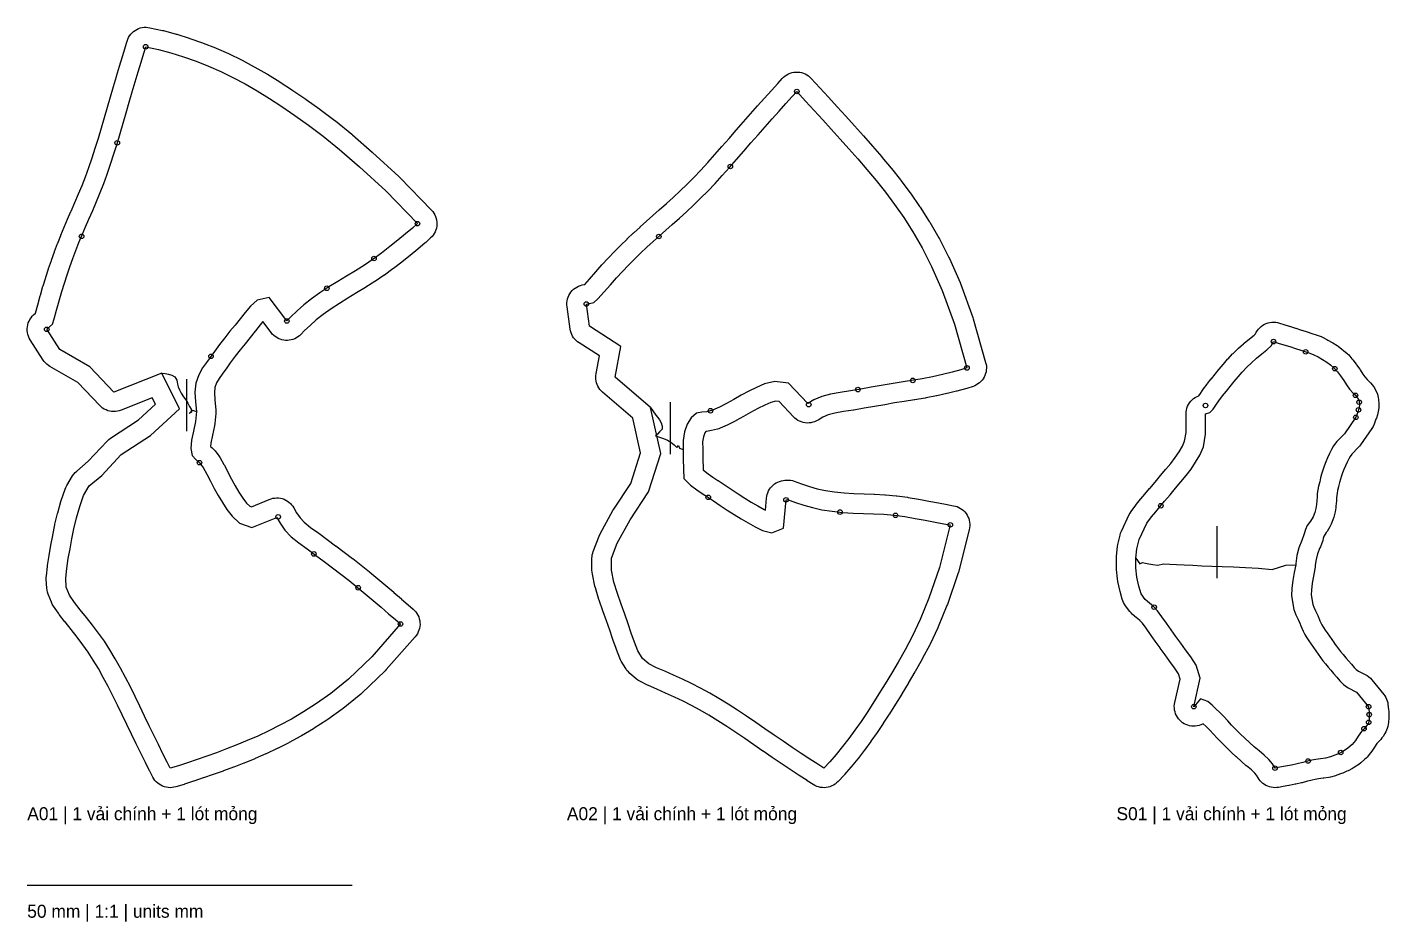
# Model space of a CAD drawing. Header units: millimetres. Extents: x 0 to 995, y -21 to 196.
# Drawn here: x 0 to 209.4, y -20.6 to 116.9 of the extents above; entities that cross this region are included whole.
import ezdxf

# ---------------------------------------------------------------- set-up
doc = ezdxf.new("R2010")
doc.units = ezdxf.units.MM
for name, color, linetype in [('CUT', 7, 'Continuous'), ('FOLD', 3, 'Continuous'), ('GRAIN', 8, 'Continuous'), ('LABEL', 7, 'Continuous'), ('NOTCH', 5, 'Continuous'), ('SEW', 1, 'Continuous')]:
    doc.layers.add(name, color=color, linetype=linetype)

msp = doc.modelspace()

# ---------------------------------------------------------------- linework, layer by layer
at = {"layer": 'CUT'}
for points in [[(1.29, 72.98), (1.63, 74.22), (2.01, 75.65), (2.02, 75.71), (2.42, 77.1), (2.44, 77.16), (2.84, 78.46), (2.86, 78.51), (3.27, 79.77), (3.29, 79.82), (3.72, 81.08), (3.74, 81.12), (4.19, 82.38), (4.21, 82.42), (4.68, 83.66), (4.69, 83.7), (5.18, 84.92), (5.19, 84.95), (5.69, 86.16), (5.7, 86.19), (6.21, 87.39), (6.21, 87.41), (6.73, 88.61), (6.74, 88.62), (7.33, 89.96), (7.9, 91.29), (8.44, 92.61), (8.96, 93.94), (9.47, 95.35), (9.98, 96.83), (10.47, 98.34), (10.94, 99.89), (11.41, 101.45), (11.87, 103.03), (12.33, 104.63), (12.79, 106.23), (12.8, 106.23), (13.26, 107.81), (13.26, 107.82), (13.72, 109.37), (13.72, 109.38), (14.18, 110.92), (14.18, 110.92), (14.63, 112.43), (14.63, 112.43), (15.04, 113.78), (15.04, 113.8), (15.35, 114.81), (15.46, 115.09), (15.58, 115.35), (15.74, 115.61), (15.92, 115.85), (16.12, 116.06), (16.34, 116.26), (16.58, 116.44), (16.84, 116.59), (17.11, 116.71), (17.39, 116.81), (17.68, 116.88), (17.97, 116.92), (18.27, 116.93), (18.56, 116.91), (18.86, 116.86), (20.81, 116.44), (20.96, 116.4), (22.9, 115.87), (22.99, 115.84), (24.92, 115.25), (25.02, 115.21), (26.95, 114.54), (27.06, 114.5), (28.97, 113.75), (29.08, 113.71), (30.97, 112.87), (31.08, 112.82), (32.95, 111.91), (33.05, 111.86), (34.92, 110.86), (35.01, 110.81), (36.87, 109.74), (36.95, 109.69), (38.83, 108.54), (38.89, 108.5), (40.82, 107.25), (40.87, 107.21), (42.86, 105.86), (42.92, 105.82), (45.01, 104.32), (45.08, 104.27), (47.32, 102.57), (47.4, 102.51), (49.92, 100.47), (50.01, 100.4), (53.06, 97.73), (53.11, 97.68), (57.18, 93.97), (57.31, 93.84), (62.17, 88.82), (62.37, 88.59), (62.54, 88.35), (62.69, 88.09), (62.81, 87.82), (62.91, 87.53), (62.97, 87.24), (63.01, 86.94), (63.01, 86.65), (62.99, 86.35), (62.94, 86.05), (62.86, 85.77), (62.75, 85.49), (62.61, 85.22), (62.44, 84.97), (62.26, 84.74), (62.05, 84.52), (61.29, 83.83), (61.18, 83.73), (60.12, 82.84), (60.09, 82.82), (58.89, 81.85), (58.88, 81.84), (57.65, 80.85), (57.61, 80.81), (56.34, 79.83), (56.26, 79.77), (54.95, 78.83), (54.89, 78.79), (53.57, 77.88), (53.47, 77.81), (52.1, 76.95), (52.04, 76.92), (50.67, 76.1), (49.32, 75.28), (48.01, 74.47), (46.74, 73.61), (45.52, 72.75), (44.46, 71.92), (43.52, 71.09), (42.65, 70.28), (42.08, 69.69), (41.87, 69.49), (41.64, 69.32), (41.4, 69.16), (41.14, 69.03), (40.87, 68.93), (40.6, 68.85), (40.31, 68.8), (40.02, 68.77), (39.73, 68.78), (39.45, 68.81), (39.16, 68.87), (38.89, 68.96), (38.62, 69.07), (38.37, 69.21), (38.13, 69.37), (37.91, 69.55), (37.7, 69.75), (37.52, 69.98), (36.26, 71.66), (35.85, 71.17), (35.12, 70.24), (35.08, 70.2), (34.3, 69.24), (34.28, 69.22), (33.5, 68.27), (32.73, 67.32), (31.97, 66.33), (31.24, 65.33), (30.6, 64.41), (30.55, 64.35), (29.99, 63.59), (29.51, 62.93), (29.12, 62.25), (28.88, 61.55), (28.79, 60.75), (28.87, 59.58), (29.01, 58.11), (29.02, 57.82), (29.01, 57.53), (28.85, 55.98), (28.8, 55.66), (28.49, 54.2), (28.24, 52.98), (28.19, 52.47), (28.43, 52.27), (28.67, 52.05), (28.89, 51.79), (29.46, 51.05), (29.69, 50.7), (30.25, 49.71), (30.32, 49.58), (30.86, 48.5), (31.41, 47.43), (31.97, 46.42), (32.56, 45.45), (33.17, 44.53), (33.75, 43.76), (34.25, 43.3), (34.51, 43.2), (37.22, 44.33), (37.5, 44.43), (37.78, 44.5), (38.07, 44.54), (38.36, 44.56), (38.65, 44.55), (38.94, 44.51), (39.22, 44.44), (39.5, 44.34), (39.76, 44.22), (40.01, 44.08), (40.25, 43.9), (40.47, 43.71), (40.66, 43.5), (40.84, 43.27), (41, 43.02), (41.43, 42.24), (41.96, 41.49), (42.62, 40.81), (43.59, 40.02), (44.83, 39.11), (46.14, 38.16), (46.14, 38.15), (47.44, 37.2), (47.45, 37.19), (48.74, 36.23), (48.76, 36.21), (50.04, 35.24), (50.07, 35.22), (51.34, 34.23), (51.37, 34.21), (52.63, 33.2), (52.69, 33.16), (53.92, 32.13), (53.94, 32.12), (55.16, 31.08), (55.18, 31.07), (56.38, 30.04), (56.4, 30.03), (57.56, 29.02), (57.56, 29.01), (58.59, 28.11), (59.36, 27.46), (59.58, 27.25), (59.77, 27.03), (59.95, 26.78), (60.09, 26.53), (60.21, 26.25), (60.31, 25.97), (60.37, 25.68), (60.41, 25.39), (60.42, 25.09), (60.39, 24.79), (60.34, 24.5), (60.26, 24.21), (60.15, 23.94), (60.01, 23.67), (59.85, 23.42), (59.67, 23.19), (55.23, 18.15), (55.06, 17.97), (51.48, 14.54), (51.3, 14.38), (48.59, 12.18), (48.43, 12.06), (46.22, 10.48), (46.1, 10.4), (44.12, 9.13), (44.02, 9.07), (42.17, 7.98), (42.08, 7.93), (40.31, 6.96), (40.22, 6.92), (38.51, 6.05), (38.43, 6.01), (36.76, 5.23), (36.69, 5.19), (35.06, 4.48), (34.99, 4.45), (33.39, 3.79), (33.33, 3.77), (31.76, 3.16), (31.71, 3.14), (30.17, 2.57), (30.13, 2.56), (28.61, 2.02), (28.59, 2.01), (27.1, 1.49), (27.08, 1.49), (25.62, 0.99), (25.59, 0.98), (24.19, 0.53), (24.12, 0.51), (22.85, 0.13), (22.56, 0.06), (22.27, 0.01), (21.97, 0), (21.68, 0.02), (21.39, 0.06), (21.1, 0.13), (20.82, 0.24), (20.55, 0.37), (20.3, 0.52), (20.07, 0.7), (19.85, 0.9), (19.65, 1.12), (19.48, 1.36), (19.33, 1.62), (18.84, 2.56), (18.82, 2.6), (18.18, 3.87), (18.17, 3.89), (17.48, 5.3), (17.48, 5.3), (16.77, 6.75), (16.77, 6.75), (16.06, 8.21), (16.05, 8.22), (15.34, 9.71), (15.33, 9.71), (14.62, 11.21), (13.9, 12.68), (13.18, 14.14), (12.45, 15.56), (11.7, 16.96), (10.94, 18.32), (10.16, 19.63), (9.37, 20.84), (8.56, 21.98), (7.68, 23.14), (6.75, 24.32), (5.81, 25.49), (5.8, 25.51), (4.91, 26.64), (4.79, 26.81), (4.02, 27.93), (3.85, 28.21), (3.71, 28.51), (3.22, 29.75), (3.12, 30.05), (3.05, 30.36), (3.01, 30.68), (2.93, 32.07), (2.93, 32.31), (2.94, 32.56), (3.1, 34.03), (3.12, 34.18), (3.35, 35.68), (3.36, 35.73), (3.62, 37.24), (3.63, 37.28), (3.92, 38.8), (3.93, 38.85), (4.26, 40.42), (4.27, 40.5), (4.67, 42.16), (4.7, 42.28), (5.18, 44.01), (5.23, 44.18), (5.81, 45.88), (5.93, 46.18), (6.09, 46.46), (6.98, 47.95), (7.17, 48.21), (7.38, 48.46), (7.61, 48.68), (9.38, 50.18), (12.27, 53.27), (12.53, 53.52), (12.82, 53.74), (17.11, 56.54), (19.73, 58.96), (19.24, 59.94), (14.43, 58.03), (14.15, 57.94), (13.86, 57.87), (13.57, 57.83), (13.27, 57.82), (12.98, 57.84), (12.68, 57.89), (12.4, 57.97), (12.12, 58.08), (11.85, 58.21), (11.6, 58.37), (11.37, 58.55), (11.15, 58.75), (7.77, 62.31), (3.49, 64.78), (3.25, 64.94), (3.02, 65.12), (2.82, 65.31), (2.63, 65.53), (2.47, 65.76), (0.47, 68.86), (0.32, 69.12), (0.2, 69.4), (0.11, 69.68), (0.04, 69.97), (0.01, 70.27), (0, 70.57), (0.02, 70.87), (0.08, 71.17), (0.16, 71.46), (0.28, 71.74), (0.42, 72.01), (0.58, 72.26), (0.77, 72.49), (0.98, 72.7), (1.29, 72.98)], [(85.75, 77.38), (86.5, 78.21), (87.45, 79.3), (87.46, 79.32), (88.4, 80.38), (88.44, 80.42), (89.35, 81.41), (89.39, 81.46), (90.3, 82.41), (90.34, 82.46), (91.27, 83.39), (91.31, 83.43), (92.26, 84.35), (92.3, 84.39), (93.26, 85.29), (93.29, 85.32), (94.26, 86.2), (94.28, 86.22), (95.25, 87.09), (95.26, 87.1), (96.24, 87.96), (97.21, 88.83), (98.31, 89.8), (99.38, 90.77), (100.44, 91.75), (101.47, 92.75), (102.53, 93.82), (103.61, 94.97), (104.69, 96.15), (105.77, 97.36), (106.86, 98.59), (107.95, 99.84), (109.05, 101.1), (109.05, 101.1), (110.15, 102.36), (110.16, 102.37), (111.25, 103.61), (111.26, 103.62), (112.34, 104.83), (112.34, 104.84), (113.42, 106.04), (113.42, 106.04), (114.48, 107.21), (114.49, 107.22), (115.44, 108.27), (116.14, 109.05), (116.35, 109.26), (116.58, 109.45), (116.83, 109.62), (117.09, 109.76), (117.36, 109.87), (117.64, 109.95), (117.93, 110.01), (118.23, 110.04), (118.52, 110.04), (118.82, 110.01), (119.1, 109.95), (119.39, 109.87), (119.66, 109.75), (119.92, 109.61), (120.17, 109.45), (120.39, 109.26), (120.6, 109.05), (121.91, 107.6), (123.23, 106.18), (123.25, 106.16), (124.57, 104.71), (124.58, 104.7), (125.91, 103.24), (125.91, 103.24), (127.25, 101.75), (127.26, 101.75), (128.62, 100.23), (128.63, 100.22), (130.01, 98.66), (130.03, 98.63), (131.43, 97.01), (131.46, 96.97), (132.88, 95.28), (132.92, 95.22), (134.34, 93.44), (134.39, 93.37), (135.81, 91.48), (135.87, 91.4), (137.27, 89.38), (137.34, 89.28), (138.74, 87.08), (138.81, 86.97), (140.23, 84.53), (140.3, 84.4), (141.78, 81.54), (141.86, 81.37), (143.48, 77.68), (143.55, 77.5), (145.45, 72.31), (145.52, 72.1), (147.42, 65.36), (147.49, 65.08), (147.53, 64.8), (147.54, 64.51), (147.52, 64.23), (147.48, 63.94), (147.41, 63.67), (147.31, 63.4), (147.19, 63.14), (147.04, 62.89), (146.87, 62.66), (146.68, 62.45), (146.47, 62.25), (146.24, 62.08), (146, 61.93), (145.75, 61.8), (145.48, 61.7), (144.52, 61.38), (144.31, 61.32), (142.98, 60.98), (142.95, 60.97), (141.48, 60.62), (141.45, 60.61), (139.91, 60.26), (139.84, 60.24), (138.26, 59.92), (138.14, 59.9), (136.52, 59.63), (136.46, 59.62), (134.9, 59.4), (133.41, 59.16), (131.89, 58.89), (130.33, 58.61), (130.3, 58.6), (128.73, 58.33), (128.72, 58.33), (127.13, 58.06), (127.08, 58.05), (125.54, 57.82), (124.23, 57.59), (123.19, 57.31), (122.36, 56.98), (121.65, 56.53), (121.39, 56.39), (121.12, 56.27), (120.84, 56.18), (120.55, 56.11), (120.25, 56.08), (119.96, 56.07), (119.66, 56.1), (119.37, 56.15), (119.09, 56.23), (118.81, 56.34), (118.55, 56.47), (118.3, 56.64), (118.07, 56.82), (117.86, 57.03), (115.67, 59.37), (115.16, 59.43), (114.38, 59.24), (113.43, 58.82), (112.36, 58.28), (111.27, 57.7), (110.17, 57.09), (109.06, 56.46), (108.99, 56.42), (107.89, 55.84), (107.66, 55.73), (106.61, 55.28), (106.39, 55.2), (106.17, 55.13), (105.25, 54.9), (104.99, 54.85), (104.72, 54.82), (104.38, 54.79), (104.22, 54.54), (104, 53.95), (103.88, 53.18), (103.91, 52.04), (103.91, 51.99), (103.91, 50.56), (103.96, 49.1), (103.97, 48.83), (104, 48.8), (104.72, 48.24), (105.45, 47.77), (106.25, 47.25), (106.28, 47.23), (107.21, 46.61), (107.22, 46.61), (108.27, 45.91), (108.27, 45.91), (109.33, 45.2), (110.36, 44.53), (111.37, 43.9), (112.37, 43.32), (113.35, 42.78), (113.57, 42.67), (113.73, 44.53), (113.76, 44.81), (113.83, 45.09), (113.92, 45.36), (114.04, 45.63), (114.18, 45.88), (114.35, 46.11), (114.53, 46.33), (114.74, 46.53), (114.96, 46.71), (115.21, 46.86), (115.46, 47), (115.73, 47.1), (116, 47.19), (116.28, 47.24), (116.52, 47.28), (116.82, 47.3), (117.11, 47.3), (117.41, 47.27), (117.7, 47.21), (117.99, 47.12), (119.12, 46.71), (120.32, 46.32), (121.51, 45.97), (122.78, 45.69), (124.19, 45.48), (125.68, 45.32), (127.17, 45.23), (128.71, 45.17), (130.27, 45.13), (130.32, 45.12), (131.9, 45.05), (132.04, 45.04), (133.64, 44.89), (133.77, 44.88), (135.39, 44.65), (135.49, 44.64), (137.09, 44.36), (137.14, 44.36), (138.69, 44.06), (138.69, 44.06), (140.18, 43.78), (141.51, 43.53), (142.49, 43.36), (142.77, 43.3), (143.05, 43.21), (143.32, 43.09), (143.57, 42.95), (143.81, 42.78), (144.03, 42.6), (144.23, 42.39), (144.41, 42.16), (144.57, 41.92), (144.7, 41.66), (144.81, 41.39), (144.89, 41.11), (144.95, 40.82), (144.97, 40.53), (144.97, 40.24), (144.94, 39.95), (144.88, 39.67), (143.23, 33.14), (143.16, 32.9), (141.53, 28.18), (141.47, 28.03), (140.14, 24.74), (140.07, 24.58), (138.87, 22.06), (138.81, 21.94), (137.68, 19.81), (137.64, 19.74), (136.57, 17.85), (136.54, 17.8), (135.52, 16.06), (135.5, 16.04), (134.52, 14.41), (134.51, 14.39), (133.56, 12.85), (133.55, 12.82), (132.62, 11.35), (132.6, 11.32), (131.68, 9.91), (131.66, 9.87), (130.74, 8.5), (130.71, 8.46), (129.78, 7.13), (129.74, 7.08), (128.8, 5.79), (128.75, 5.73), (127.79, 4.49), (127.74, 4.42), (126.76, 3.22), (126.7, 3.15), (125.71, 2.02), (125.64, 1.93), (124.71, 0.94), (124.5, 0.74), (124.26, 0.56), (124.01, 0.4), (123.75, 0.26), (123.47, 0.15), (123.19, 0.07), (122.9, 0.02), (122.6, 0), (122.3, 0.01), (122.01, 0.04), (121.72, 0.11), (121.44, 0.2), (121.17, 0.32), (120.91, 0.47), (119.99, 1.06), (119.96, 1.08), (118.74, 1.88), (118.72, 1.89), (117.37, 2.78), (117.37, 2.79), (115.99, 3.7), (115.98, 3.71), (114.6, 4.64), (114.58, 4.65), (113.18, 5.61), (113.17, 5.62), (111.77, 6.59), (110.38, 7.55), (109, 8.48), (107.62, 9.39), (106.23, 10.28), (104.85, 11.13), (103.49, 11.94), (102.17, 12.66), (100.87, 13.31), (99.54, 13.94), (98.19, 14.55), (96.85, 15.14), (96.84, 15.14), (95.57, 15.7), (95.4, 15.78), (94.23, 16.39), (93.94, 16.55), (93.68, 16.75), (92.7, 17.57), (92.46, 17.8), (92.25, 18.04), (92.07, 18.32), (91.37, 19.46), (91.25, 19.68), (91.15, 19.91), (90.62, 21.25), (90.57, 21.38), (90.08, 22.79), (90.07, 22.81), (89.6, 24.23), (89.1, 25.67), (88.55, 27.18), (88.55, 27.2), (87.97, 28.84), (87.93, 28.95), (87.39, 30.72), (87.32, 30.99), (86.93, 32.82), (86.89, 33.12), (86.87, 33.43), (86.87, 35.27), (86.88, 35.54), (86.92, 35.81), (86.98, 36.07), (87.07, 36.33), (87.96, 38.68), (88.13, 39.05), (90.1, 42.64), (90.22, 42.85), (92.82, 46.79), (94.34, 51.5), (93.14, 56.81), (88.48, 60.84), (88.27, 61.04), (88.08, 61.25), (87.92, 61.48), (87.77, 61.73), (87.65, 61.99), (87.56, 62.26), (87.49, 62.53), (87.45, 62.82), (87.44, 63.1), (87.45, 63.39), (87.49, 63.67), (88.01, 66.41), (84.88, 68.4), (84.64, 68.57), (84.43, 68.76), (84.23, 68.97), (84.05, 69.19), (83.89, 69.44), (83.76, 69.69), (83.65, 69.96), (83.57, 70.24), (83.52, 70.52), (83.04, 73.96), (83.01, 74.25), (83.02, 74.55), (83.05, 74.85), (83.11, 75.14), (83.2, 75.43), (83.32, 75.7), (83.47, 75.96), (83.64, 76.21), (83.83, 76.43), (84.05, 76.64), (84.29, 76.82), (84.54, 76.98), (84.81, 77.12), (85.09, 77.22), (85.37, 77.3), (85.75, 77.38)], [(167.54, 35.26), (167.54, 35.29), (167.56, 35.62), (167.72, 37.08), (167.77, 37.4), (168.09, 38.81), (168.18, 39.14), (168.31, 39.46), (169.51, 41.98), (169.65, 42.23), (169.81, 42.47), (170.53, 43.45), (170.62, 43.57), (171.26, 44.34), (171.3, 44.39), (171.92, 45.11), (172.64, 45.98), (172.65, 45.98), (173.48, 46.97), (174.33, 47.98), (175.15, 48.95), (175.9, 49.87), (176.57, 50.75), (177.18, 51.65), (177.69, 52.5), (178.03, 53.27), (178.24, 54.62), (178.24, 57.46), (178.26, 57.77), (178.3, 58.07), (178.38, 58.36), (178.49, 58.65), (178.62, 58.92), (178.78, 59.18), (178.97, 59.42), (179.18, 59.64), (179.41, 59.84), (179.66, 60.01), (179.93, 60.16), (180.21, 60.27), (180.3, 60.42), (180.34, 60.48), (180.82, 61.18), (180.92, 61.32), (181.49, 62.07), (181.54, 62.13), (182.13, 62.86), (182.14, 62.88), (182.73, 63.59), (183.31, 64.32), (183.33, 64.33), (183.93, 65.07), (183.99, 65.13), (184.63, 65.87), (184.7, 65.96), (185.38, 66.69), (185.47, 66.78), (186.2, 67.49), (186.3, 67.59), (187.07, 68.27), (187.18, 68.36), (187.99, 69.02), (188.02, 69.04), (188.71, 69.59), (188.93, 69.79), (189.05, 70.02), (189.21, 70.28), (189.39, 70.51), (189.59, 70.73), (189.81, 70.93), (190.05, 71.1), (190.31, 71.25), (190.58, 71.38), (190.86, 71.47), (191.15, 71.54), (191.45, 71.58), (191.74, 71.59), (192.04, 71.57), (192.33, 71.52), (192.62, 71.44), (193.29, 71.23), (194.13, 70.98), (194.18, 70.97), (195.09, 70.68), (195.14, 70.67), (196.02, 70.37), (196.03, 70.37), (196.85, 70.1), (197.59, 69.86), (197.61, 69.85), (198.24, 69.64), (198.41, 69.58), (199.01, 69.35), (199.23, 69.25), (199.89, 68.92), (200.05, 68.83), (200.73, 68.44), (200.82, 68.39), (201.48, 67.98), (201.64, 67.87), (202.23, 67.44), (202.48, 67.24), (203.02, 66.76), (203.26, 66.53), (203.76, 65.96), (203.91, 65.78), (204.4, 65.14), (204.48, 65.03), (204.97, 64.34), (205.02, 64.26), (205.46, 63.59), (205.75, 63.16), (206.12, 62.76), (206.42, 62.47), (206.61, 62.25), (206.93, 61.88), (207.08, 61.67), (207.22, 61.46), (207.34, 61.23), (207.57, 60.74), (207.67, 60.49), (207.75, 60.23), (207.81, 59.97), (207.84, 59.71), (207.9, 59.09), (207.9, 58.76), (207.88, 58.43), (207.79, 57.82), (207.75, 57.58), (207.68, 57.35), (207.52, 56.83), (207.46, 56.65), (207.16, 55.87), (207.01, 55.54), (206.82, 55.23), (205.06, 52.71), (204.91, 52.52), (204.76, 52.35), (203.73, 51.28), (203.47, 50.93), (203.28, 50.58), (203.02, 50.06), (202.75, 49.49), (202.51, 48.94), (202.3, 48.42), (202.13, 47.93), (202, 47.46), (201.87, 46.92), (201.87, 46.91), (201.71, 46.29), (201.71, 46.27), (201.56, 45.7), (201.47, 45.26), (201.42, 44.94), (201.41, 44.55), (201.38, 44), (201.36, 43.79), (201.29, 43.19), (201.27, 43.04), (201.16, 42.43), (201.12, 42.21), (200.97, 41.59), (200.84, 41.19), (200.57, 40.54), (200.47, 40.32), (200.36, 40.11), (199.94, 39.41), (199.81, 39.22), (199.47, 38.73), (199.42, 38.65), (199.33, 38.29), (199.26, 38.03), (198.9, 37.01), (198.84, 36.87), (198.46, 35.94), (198.26, 35.09), (198.12, 34.23), (198.12, 34.21), (198.11, 33.92), (198.06, 33.63), (197.84, 32.53), (197.66, 31.45), (197.52, 30.38), (197.47, 29.67), (197.73, 28.19), (197.88, 27.78), (198.16, 27.21), (198.18, 27.18), (198.45, 26.6), (198.52, 26.46), (198.69, 26.05), (198.72, 25.96), (198.84, 25.66), (198.97, 25.37), (199.15, 25.02), (199.37, 24.64), (199.63, 24.24), (199.95, 23.79), (200.29, 23.31), (200.31, 23.29), (200.66, 22.78), (200.67, 22.77), (201.03, 22.25), (201.04, 22.23), (201.37, 21.76), (201.67, 21.35), (202, 20.95), (202.39, 20.49), (202.81, 19.99), (203.24, 19.48), (203.67, 18.98), (204.1, 18.5), (204.43, 18.16), (204.75, 17.93), (205.82, 17.4), (206.1, 17.24), (206.36, 17.05), (206.6, 16.84), (206.81, 16.6), (208.65, 14.34), (208.82, 14.11), (208.96, 13.87), (209.09, 13.62), (209.18, 13.35), (209.26, 13.08), (209.3, 12.8), (209.4, 12.01), (209.42, 11.69), (209.43, 11.17), (209.43, 11.1), (209.42, 10.51), (209.41, 10.25), (209.37, 10), (209.26, 9.4), (209.2, 9.12), (209.1, 8.84), (208.98, 8.57), (208.83, 8.31), (208.54, 7.87), (208.38, 7.64), (208.2, 7.43), (207.84, 7.05), (207.59, 6.77), (207.22, 6.24), (206.82, 5.63), (206.61, 5.34), (206.08, 4.71), (205.93, 4.54), (205.77, 4.39), (205.13, 3.82), (204.8, 3.57), (204.13, 3.13), (203.84, 2.96), (203.17, 2.61), (203, 2.53), (202.34, 2.24), (202.13, 2.16), (201.44, 1.91), (201.22, 1.84), (200.48, 1.64), (200.2, 1.58), (199.43, 1.45), (199.32, 1.44), (198.63, 1.35), (198.13, 1.27), (197.66, 1.17), (196.97, 0.98), (196.94, 0.98), (196.11, 0.76), (196.01, 0.74), (195.13, 0.54), (195.03, 0.52), (194.11, 0.35), (194.05, 0.34), (193.19, 0.19), (192.49, 0.05), (192.21, 0.01), (191.92, 0), (191.64, 0.01), (191.35, 0.06), (191.07, 0.12), (190.8, 0.22), (190.54, 0.34), (190.3, 0.48), (190.06, 0.65), (189.85, 0.84), (189.65, 1.05), (189.47, 1.27), (189.32, 1.51), (189.08, 1.94), (188.83, 2.24), (188.29, 2.72), (187.54, 3.36), (187.51, 3.38), (186.75, 4.04), (186.71, 4.07), (185.98, 4.73), (185.95, 4.76), (185.23, 5.42), (185.2, 5.45), (184.5, 6.12), (184.46, 6.16), (183.78, 6.84), (183.74, 6.89), (183.09, 7.55), (183.05, 7.6), (182.45, 8.25), (181.9, 8.84), (181.34, 9.39), (180.89, 9.82), (180.79, 9.77), (180.52, 9.65), (180.24, 9.55), (179.96, 9.49), (179.66, 9.45), (179.37, 9.45), (179.07, 9.47), (178.78, 9.52), (178.5, 9.6), (178.22, 9.7), (177.96, 9.84), (177.71, 9.99), (177.48, 10.18), (177.27, 10.38), (177.07, 10.6), (176.91, 10.84), (176.76, 11.1), (176.64, 11.37), (176.55, 11.65), (176.49, 11.94), (176.45, 12.23), (176.44, 12.53), (176.47, 12.82), (176.52, 13.11), (177.33, 16.7), (177.06, 17.53), (176.48, 18.44), (175.77, 19.42), (175.02, 20.43), (175.01, 20.45), (174.26, 21.47), (174.24, 21.49), (173.51, 22.52), (173.5, 22.55), (172.78, 23.57), (172.12, 24.52), (171.54, 25.28), (171.16, 25.69), (170.76, 26.01), (170.6, 26.14), (169.98, 26.69), (169.78, 26.89), (169.6, 27.11), (168.93, 27.98), (168.77, 28.21), (168.64, 28.45), (168.52, 28.71), (168.43, 28.97), (168.09, 30.18), (168.04, 30.35), (167.74, 31.7), (167.68, 32.1), (167.55, 33.54), (167.54, 33.82), (167.54, 35.26)]]:
    msp.add_lwpolyline(points, close=True, dxfattribs=at)
at = {"layer": 'FOLD'}
for points in [[(20.71, 63.76), (21.21, 63.66), (21.73, 63.6), (22.24, 63.41), (22.68, 63.19), (23.01, 62.67), (23.12, 62.03), (23.21, 61.62), (23.41, 61.17), (23.7, 60.64), (24.05, 60.12), (24.4, 59.62), (24.72, 59.13), (24.97, 58.63), (25.2, 58.18), (25.25, 57.74), (24.89, 57.52), (25.43, 58.06), (26.02, 57.83)], [(95.85, 58.44), (96.71, 57.28), (96.99, 56.92), (97.24, 56.54), (97.52, 56.08), (97.65, 55.57), (97.66, 55.13), (97.24, 54.72), (96.93, 54.37), (96.62, 54.12), (97.24, 53.89), (97.88, 53.68), (98.46, 53.42), (99.01, 53.11), (99.52, 52.73), (99.9, 52.29), (100.16, 52.59), (100.33, 52.21), (100.91, 51.98)], [(170.54, 35.28), (171.13, 34.41), (171.57, 34.62), (171.99, 34.51), (172.51, 34.41), (173.16, 34.3), (173.9, 34.19), (174.79, 34.42), (175.73, 34.35), (176.79, 34.31), (177.97, 34.27), (179.27, 34.2), (180.69, 34.13), (182.21, 34.06), (183.82, 34), (185.54, 33.94), (187.4, 33.85), (189.39, 33.73), (191.47, 33.55), (193.58, 34.21), (195.12, 34.24)]]:
    msp.add_lwpolyline(points, dxfattribs=at)
at = {"layer": 'GRAIN'}
for p, q in [((24.54, 54.81), (24.54, 62.81)), ((98.93, 51.29), (98.93, 59.29)), ((183.04, 32.22), (183.04, 40.22))]:
    msp.add_line(p, q, dxfattribs=at)
at = {"layer": 'LABEL'}
msp.add_line((0, -15), (50, -15), dxfattribs=at)
at = {"layer": 'NOTCH'}
for centre in [(18.22, 113.93), (118.37, 107.04), (13.85, 99.15), (108.15, 95.52), (60.02, 86.73), (8.36, 84.77), (97.14, 84.75), (53.33, 81.36), (46.08, 76.79), (86.01, 74.37), (39.93, 71.76), (39.93, 71.76), (3, 70.48), (191.69, 68.59), (196.65, 67.01), (28.27, 66.33), (136.21, 62.62), (144.54, 64.54), (201.12, 64.42), (127.77, 61.21), (120.21, 58.9), (120.21, 58.9), (181.24, 58.76), (204.31, 60.33), (204.31, 60.33), (204.87, 59.28), (105.1, 57.96), (204.36, 56.95), (204.77, 58.09), (26.5, 49.97), (104.75, 44.64), (116.72, 44.27), (116.72, 44.27), (38.6, 41.65), (38.6, 41.65), (125.01, 42.38), (133.55, 41.88), (174.36, 43.35), (141.98, 40.41), (44.08, 35.94), (50.9, 30.74), (173.34, 27.75), (57.42, 25.17), (179.44, 12.45), (206.32, 12.45), (206.42, 11.24), (205.62, 9.07), (205.62, 9.07), (206.33, 10.04), (197.02, 4.1), (202.03, 5.4), (191.93, 3)]:
    msp.add_circle(centre, 0.35, dxfattribs=at)
at = {"layer": 'SEW'}
for points in [[(8.15, 27.37), (7.27, 28.49), (6.5, 29.62), (6.01, 30.85), (5.93, 32.24), (6.08, 33.72), (6.32, 35.22), (6.58, 36.72), (6.87, 38.24), (7.19, 39.81), (7.59, 41.47), (8.07, 43.21), (8.65, 44.91), (9.55, 46.39), (11.46, 48.01), (14.46, 51.23), (18.96, 54.17), (23.41, 58.27), (20.71, 63.76), (13.33, 60.82), (9.64, 64.69), (4.99, 67.38), (3, 70.48), (3.88, 71.28), (4.15, 72.07), (4.52, 73.44), (4.91, 74.88), (5.31, 76.27), (5.71, 77.57), (6.12, 78.84), (6.56, 80.1), (7.01, 81.35), (7.48, 82.59), (7.96, 83.81), (8.46, 85.02), (8.97, 86.22), (9.49, 87.42), (10.08, 88.77), (10.66, 90.12), (11.23, 91.49), (11.77, 92.88), (12.31, 94.35), (12.83, 95.88), (13.33, 97.44), (13.81, 99.02), (14.28, 100.6), (14.75, 102.19), (15.21, 103.79), (15.68, 105.39), (16.14, 106.97), (16.6, 108.52), (17.05, 110.06), (17.5, 111.56), (17.91, 112.92), (18.22, 113.93), (20.17, 113.5), (22.11, 112.97), (24.04, 112.38), (25.96, 111.71), (27.87, 110.96), (29.76, 110.13), (31.64, 109.21), (33.51, 108.21), (35.38, 107.14), (37.26, 105.98), (39.18, 104.73), (41.17, 103.38), (43.26, 101.88), (45.51, 100.18), (48.03, 98.14), (51.09, 95.47), (55.15, 91.75), (60.02, 86.73), (59.26, 86.03), (58.19, 85.14), (57, 84.17), (55.77, 83.19), (54.5, 82.2), (53.2, 81.26), (51.87, 80.35), (50.5, 79.49), (49.12, 78.67), (47.75, 77.84), (46.38, 76.99), (45.03, 76.08), (43.72, 75.15), (42.54, 74.22), (41.51, 73.32), (40.55, 72.42), (39.92, 71.77), (37.23, 75.37), (35.37, 74.96), (34.32, 74.02), (33.52, 73.06), (32.76, 72.1), (31.98, 71.14), (31.17, 70.17), (30.37, 69.17), (29.57, 68.13), (28.81, 67.08), (28.15, 66.14), (27.57, 65.37), (26.98, 64.55), (26.38, 63.5), (25.93, 62.21), (25.78, 60.8), (25.88, 59.34), (26.02, 57.83), (25.87, 56.28), (25.55, 54.82), (25.27, 53.43), (25.14, 52.16), (25.37, 51.09), (25.92, 50.46), (26.5, 49.97), (27.08, 49.22), (27.64, 48.23), (28.19, 47.14), (28.76, 46.02), (29.37, 44.92), (30.02, 43.84), (30.72, 42.79), (31.52, 41.73), (32.65, 40.69), (34.57, 39.98), (38.38, 41.56), (38.89, 40.65), (39.64, 39.58), (40.59, 38.59), (41.76, 37.64), (43.05, 36.7), (44.36, 35.74), (45.66, 34.78), (46.95, 33.82), (48.23, 32.85), (49.5, 31.86), (50.77, 30.85), (52, 29.82), (53.23, 28.79), (54.43, 27.76), (55.59, 26.75), (56.63, 25.84), (57.42, 25.17), (52.98, 20.14), (49.4, 16.7), (46.7, 14.5), (44.48, 12.93), (42.5, 11.66), (40.64, 10.56), (38.87, 9.59), (37.15, 8.73), (35.48, 7.94), (33.85, 7.23), (32.25, 6.57), (30.67, 5.96), (29.13, 5.38), (27.61, 4.84), (26.12, 4.33), (24.66, 3.84), (23.26, 3.38), (21.99, 3), (21.5, 3.94), (20.87, 5.21), (20.17, 6.62), (19.46, 8.07), (18.75, 9.53), (18.04, 11.01), (17.32, 12.51), (16.6, 14), (15.86, 15.49), (15.11, 16.96), (14.33, 18.4), (13.53, 19.83), (12.7, 21.21), (11.86, 22.52), (10.98, 23.76), (10.06, 24.97), (9.1, 26.19), (8.15, 27.37)], [(98.05, 17.89), (96.78, 18.45), (95.61, 19.05), (94.63, 19.87), (93.94, 21.02), (93.4, 22.36), (92.92, 23.76), (92.43, 25.2), (91.93, 26.67), (91.38, 28.2), (90.8, 29.84), (90.25, 31.6), (89.87, 33.43), (89.87, 35.27), (90.76, 37.61), (92.73, 41.2), (95.55, 45.48), (97.45, 51.36), (95.85, 58.44), (90.44, 63.11), (91.33, 67.86), (86.49, 70.94), (86.01, 74.37), (87.17, 74.62), (87.79, 75.18), (88.74, 76.22), (89.71, 77.33), (90.65, 78.4), (91.56, 79.39), (92.47, 80.34), (93.4, 81.28), (94.35, 82.2), (95.31, 83.1), (96.28, 83.98), (97.25, 84.85), (98.23, 85.72), (99.21, 86.59), (100.31, 87.57), (101.41, 88.56), (102.5, 89.57), (103.58, 90.62), (104.69, 91.74), (105.8, 92.92), (106.91, 94.14), (108.02, 95.37), (109.11, 96.61), (110.21, 97.87), (111.31, 99.13), (112.41, 100.38), (113.5, 101.62), (114.58, 102.84), (115.65, 104.03), (116.71, 105.21), (117.66, 106.26), (118.37, 107.04), (119.7, 105.57), (121.03, 104.13), (122.36, 102.69), (123.68, 101.23), (125.02, 99.74), (126.38, 98.23), (127.76, 96.67), (129.16, 95.05), (130.57, 93.36), (131.99, 91.58), (133.4, 89.69), (134.81, 87.66), (136.22, 85.47), (137.64, 83.02), (139.11, 80.16), (140.74, 76.47), (142.63, 71.28), (144.54, 64.54), (143.58, 64.23), (142.25, 63.89), (140.77, 63.54), (139.24, 63.18), (137.65, 62.86), (136.04, 62.59), (134.45, 62.37), (132.9, 62.12), (131.35, 61.84), (129.79, 61.56), (128.22, 61.29), (126.63, 61.02), (125.06, 60.78), (123.58, 60.52), (122.24, 60.17), (120.99, 59.66), (120.05, 59.07), (117.12, 62.21), (114.98, 62.48), (113.41, 62.09), (112.15, 61.53), (110.98, 60.95), (109.83, 60.33), (108.7, 59.7), (107.58, 59.07), (106.48, 58.49), (105.43, 58.04), (104.52, 57.81), (103.75, 57.76), (102.94, 57.56), (102.14, 56.85), (101.52, 55.89), (101.08, 54.7), (100.88, 53.38), (100.91, 51.98), (100.91, 50.51), (100.96, 49.01), (101.01, 47.55), (102.01, 46.54), (102.99, 45.79), (103.82, 45.25), (104.62, 44.73), (105.56, 44.11), (106.6, 43.41), (107.68, 42.69), (108.75, 41.99), (109.82, 41.33), (110.89, 40.71), (111.97, 40.11), (113.12, 39.55), (114.54, 39.17), (116.34, 39.91), (116.72, 44.27), (116.95, 44.31), (118.15, 43.87), (119.43, 43.46), (120.77, 43.06), (122.24, 42.74), (123.81, 42.51), (125.42, 42.33), (127.02, 42.23), (128.61, 42.17), (130.19, 42.13), (131.76, 42.05), (133.36, 41.9), (134.99, 41.68), (136.59, 41.41), (138.13, 41.12), (139.63, 40.83), (140.98, 40.58), (141.98, 40.41), (140.32, 33.88), (138.69, 29.15), (137.36, 25.87), (136.16, 23.35), (135.03, 21.22), (133.96, 19.32), (132.93, 17.58), (131.95, 15.96), (131.01, 14.42), (130.08, 12.95), (129.17, 11.54), (128.25, 10.18), (127.32, 8.85), (126.38, 7.57), (125.41, 6.32), (124.43, 5.11), (123.45, 3.99), (122.52, 3), (121.6, 3.59), (120.38, 4.39), (119.03, 5.28), (117.66, 6.2), (116.27, 7.13), (114.88, 8.08), (113.48, 9.06), (112.07, 10.02), (110.66, 10.98), (109.25, 11.91), (107.83, 12.82), (106.4, 13.7), (104.97, 14.55), (103.57, 15.32), (102.18, 16.01), (100.8, 16.66), (99.41, 17.29), (98.05, 17.89)], [(170.54, 33.81), (170.54, 35.28), (170.54, 35.29), (170.7, 36.75), (171.02, 38.17), (172.22, 40.68), (172.94, 41.66), (173.58, 42.44), (174.21, 43.17), (174.94, 44.05), (175.78, 45.04), (176.63, 46.05), (177.46, 47.04), (178.26, 48.01), (179.01, 49), (179.7, 50.03), (180.36, 51.12), (180.93, 52.43), (181.24, 54.38), (181.24, 57.46), (181.88, 57.69), (182.44, 58.2), (182.83, 58.8), (183.3, 59.5), (183.87, 60.25), (184.46, 60.98), (185.05, 61.7), (185.65, 62.43), (186.25, 63.17), (186.9, 63.91), (187.57, 64.64), (188.29, 65.34), (189.07, 66.03), (189.88, 66.69), (190.67, 67.32), (191.34, 67.94), (191.69, 68.59), (192.4, 68.36), (193.29, 68.1), (194.2, 67.82), (195.08, 67.53), (195.92, 67.25), (196.67, 67), (197.3, 66.8), (197.89, 66.56), (198.55, 66.23), (199.23, 65.84), (199.89, 65.43), (200.48, 65), (201.02, 64.52), (201.53, 63.96), (202.02, 63.32), (202.51, 62.62), (202.95, 61.93), (203.39, 61.28), (203.97, 60.67), (204.31, 60.33), (204.62, 59.95), (204.85, 59.46), (204.91, 58.84), (204.82, 58.24), (204.66, 57.73), (204.36, 56.95), (202.6, 54.43), (201.44, 53.22), (200.94, 52.55), (200.62, 51.98), (200.32, 51.38), (200.02, 50.74), (199.74, 50.09), (199.49, 49.46), (199.27, 48.84), (199.1, 48.22), (198.95, 47.63), (198.8, 47.01), (198.64, 46.38), (198.51, 45.78), (198.43, 45.22), (198.41, 44.69), (198.38, 44.14), (198.31, 43.55), (198.21, 42.93), (198.05, 42.31), (197.79, 41.66), (197.37, 40.96), (196.89, 40.29), (196.6, 39.71), (196.42, 39.02), (196.07, 38), (195.6, 36.86), (195.31, 35.68), (195.13, 34.48), (195.12, 34.24), (194.89, 33.07), (194.69, 31.88), (194.54, 30.68), (194.45, 29.52), (194.82, 27.42), (195.12, 26.6), (195.47, 25.88), (195.75, 25.3), (195.92, 24.9), (196.06, 24.51), (196.27, 24.06), (196.52, 23.57), (196.82, 23.06), (197.15, 22.56), (197.5, 22.06), (197.85, 21.57), (198.21, 21.05), (198.57, 20.53), (198.93, 20.01), (199.3, 19.52), (199.69, 19.04), (200.1, 18.55), (200.52, 18.05), (200.95, 17.54), (201.42, 17), (201.91, 16.44), (202.47, 15.88), (203.18, 15.36), (204.48, 14.71), (206.32, 12.45), (206.42, 11.65), (206.43, 11.13), (206.42, 10.54), (206.31, 9.94), (206.02, 9.5), (205.62, 9.07), (205.23, 8.63), (204.74, 7.93), (204.31, 7.27), (203.78, 6.64), (203.14, 6.07), (202.47, 5.62), (201.79, 5.27), (201.13, 4.99), (200.44, 4.74), (199.7, 4.54), (198.93, 4.41), (198.21, 4.32), (197.58, 4.22), (196.94, 4.08), (196.2, 3.88), (195.36, 3.67), (194.47, 3.47), (193.55, 3.29), (192.65, 3.14), (191.93, 3), (191.56, 3.65), (190.99, 4.33), (190.25, 4.99), (189.47, 5.65), (188.72, 6.3), (187.99, 6.96), (187.27, 7.62), (186.57, 8.29), (185.9, 8.96), (185.26, 9.63), (184.65, 10.29), (184.05, 10.93), (183.42, 11.55), (182.81, 12.13), (182.24, 12.68), (181.59, 13.26), (180.47, 13.64), (179.44, 12.45), (180.44, 16.84), (179.79, 18.82), (178.97, 20.13), (178.18, 21.2), (177.43, 22.22), (176.69, 23.24), (175.96, 24.26), (175.24, 25.29), (174.53, 26.29), (173.84, 27.2), (173.2, 27.9), (172.6, 28.37), (171.98, 28.93), (171.32, 29.8), (170.97, 31.01), (170.67, 32.36), (170.54, 33.81)]]:
    msp.add_lwpolyline(points, close=True, dxfattribs=at)

# ---------------------------------------------------------------- texts
msp.add_text('50 mm | 1:1 | units mm', height=2).set_placement((0, -20))
at = {"layer": 'LABEL'}
for s, p in [('A01 | 1 vải chính + 1 lót mỏng', (0, -5)), ('A02 | 1 vải chính + 1 lót mỏng', (83.01, -5)), ('S01 | 1 vải chính + 1 lót mỏng', (167.54, -5))]:
    msp.add_text(s, height=2, dxfattribs=at).set_placement(p)

doc.saveas('drawing.dxf')
